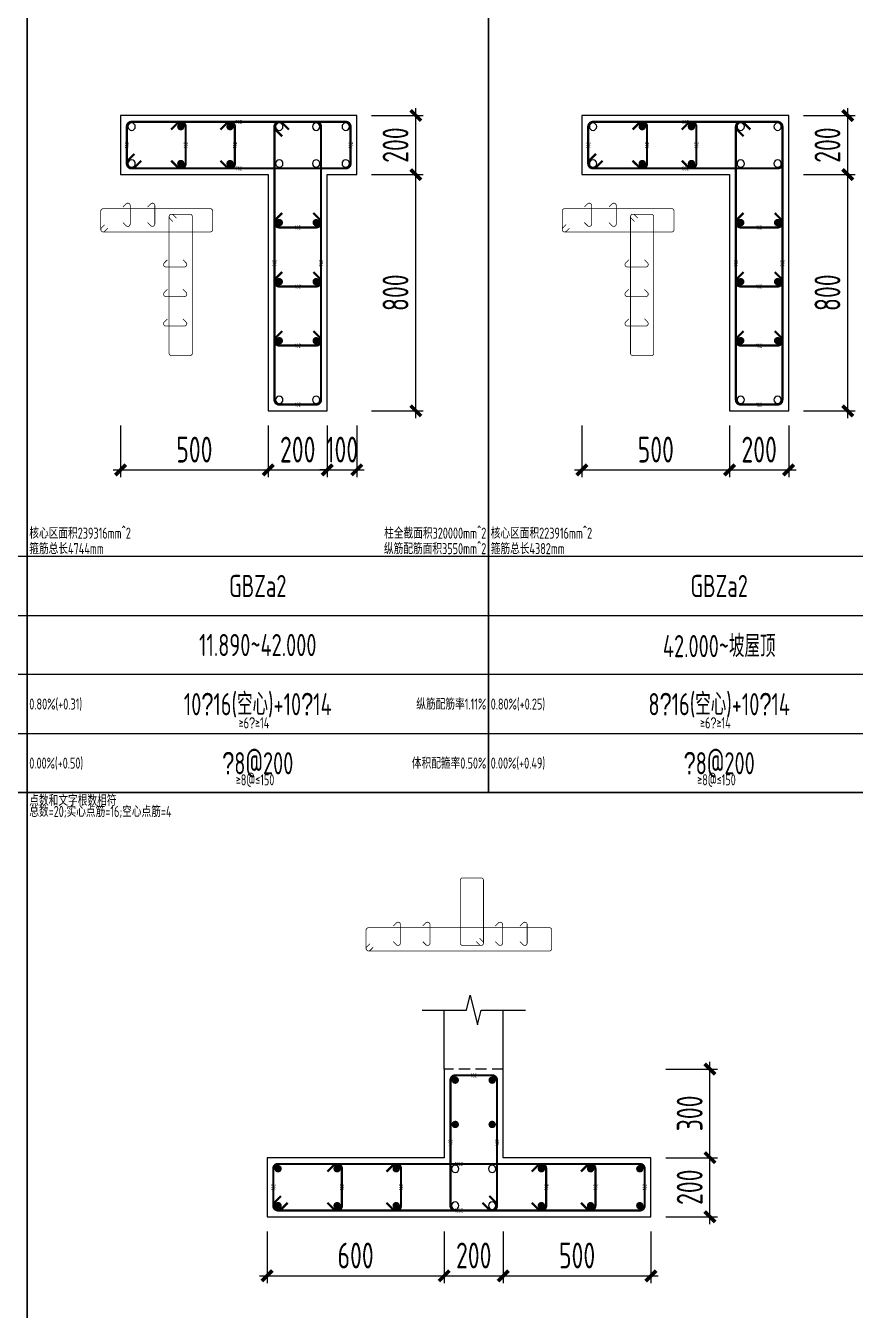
# Model space of a CAD drawing. Extents: x 154268 to 5133249, y -1832900 to 601179.
# Drawn here: x 603409 to 614646, y 505779 to 523181 of the extents above; entities that cross this region are included whole.
import ezdxf
from ezdxf.enums import TextEntityAlignment as Align

# ---------------------------------------------------------------- set-up
doc = ezdxf.new("R2010")
doc.units = 0
doc.header["$LTSCALE"] = 1000
doc.linetypes.add('DASHED', pattern=[0.75, 0.5, -0.25])
for name, color, linetype in [('TAB', 7, 'Continuous'), ('TAB_TEXT', 7, 'Continuous'), ('THIN', 7, 'Continuous'), ('WALL_DE', 7, 'Continuous'), ('WCOL_DE', 7, 'Continuous'), ('WCOL_DE_DIM', 3, 'Continuous'), ('WCOL_DE_REIND', 1, 'Continuous'), ('WCOL_DE_REINL', 1, 'Continuous')]:
    doc.layers.add(name, color=color, linetype=linetype)
doc.layers.add('墙柱箍筋长度', color=3, linetype='Continuous', plot=False)
doc.layers.add('墙柱配筋校核数据', color=34, linetype='Continuous', plot=False)
doc.styles.add('TSSD_Dimension', font='tssdeng.shx', dxfattribs={"width": 0.7, "bigfont": 'Hztxt.shx'})
doc.styles.add('TSSD_Label', font='tssdeng.shx', dxfattribs={"width": 0.7, "bigfont": 'hztxt.shx'})
doc.styles.add('tssd_rein', font='tssdeng.shx', dxfattribs={"width": 0.7, "bigfont": 'hztxt.shx'})
doc.dimstyles.new('TSSD_25_100_WCOLU_DIM', dxfattribs={"dimtxt": 350, "dimasz": 100, "dimexe": 100, "dimexo": 200, "dimgap": 100, "dimtad": 1, "dimdec": 0, "dimlfac": 0.25, "dimzin": 0, "dimdsep": 46, "dimtxsty": 'TSSD_Dimension', "dimblk": 'ARCHTICK', "dimcen": 0, "dimdle": 100, "dimclrt": 7, "dimadec": 0, "dimazin": 0, "dimtfac": 1, "dimtdec": 0, "dimtix": 1, "dimtmove": 2, "dimatfit": 3, "dimfxl": 1, "dimtolj": 1, "dimtzin": 0, "dimarcsym": 0})

# ---------------------------------------------------------------- blocks, each defined once
blk = doc.blocks.new('_ArchTick')
at = {"color": 0, "linetype": 'ByBlock', "const_width": 0.5}
blk.add_lwpolyline([(-0.71, -0.71), (0.71, 0.71)], dxfattribs=at)
blk = doc.blocks.new('*D3466')
at = {"layer": 'Defpoints', "color": 0, "transparency": 16777216}
for p in [(607894, 521163), (608694, 521163), (607894, 517963)]:
    blk.add_point(p, dxfattribs=at)
at = {"layer": 'WCOL_DE_DIM', "color": 0, "lineweight": -2, "transparency": 16777216}
for p, q in [((608694, 517863), (608694, 521263)), ((608094, 521163), (608794, 521163)), ((608094, 517963), (608794, 517963))]:
    blk.add_line(p, q, dxfattribs=at)
at = {"layer": 'WCOL_DE_DIM', "color": 0, "lineweight": -2, "transparency": 16777216, "xscale": 100, "yscale": 100, "zscale": 100}
for p, rotation in [((608694, 521163), 90), ((608694, 517963), 270)]:
    blk.add_blockref('_ArchTick', p, dxfattribs=dict(at, rotation=rotation))
at = {"layer": 'WCOL_DE_DIM', "color": 7, "transparency": 16777216, "insert": (608419, 519563), "char_height": 350, "attachment_point": 5, "rotation": 90, "style": 'TSSD_Dimension'}
blk.add_mtext('\\A1;800', dxfattribs=at)
blk = doc.blocks.new('*D3467')
at = {"layer": 'Defpoints', "color": 0, "transparency": 16777216}
for p in [(607894, 521963), (608694, 521963), (607894, 521163)]:
    blk.add_point(p, dxfattribs=at)
at = {"layer": 'WCOL_DE_DIM', "color": 0, "lineweight": -2, "transparency": 16777216}
for p, q in [((608694, 521063), (608694, 522063)), ((608094, 521963), (608794, 521963)), ((608094, 521163), (608794, 521163))]:
    blk.add_line(p, q, dxfattribs=at)
at = {"layer": 'WCOL_DE_DIM', "color": 0, "lineweight": -2, "transparency": 16777216, "xscale": 100, "yscale": 100, "zscale": 100}
for p, rotation in [((608694, 521963), 90), ((608694, 521163), 270)]:
    blk.add_blockref('_ArchTick', p, dxfattribs=dict(at, rotation=rotation))
at = {"layer": 'WCOL_DE_DIM', "color": 7, "transparency": 16777216, "insert": (608419, 521563), "char_height": 350, "attachment_point": 5, "rotation": 90, "style": 'TSSD_Dimension'}
blk.add_mtext('\\A1;200', dxfattribs=at)
blk = doc.blocks.new('*D3468')
at = {"layer": 'Defpoints', "color": 0, "transparency": 16777216}
for p in [(604694, 517963), (606694, 517963), (606694, 517163)]:
    blk.add_point(p, dxfattribs=at)
at = {"layer": 'WCOL_DE_DIM', "color": 0, "lineweight": -2, "transparency": 16777216}
for p, q in [((604694, 517763), (604694, 517063)), ((606694, 517763), (606694, 517063)), ((604594, 517163), (606794, 517163))]:
    blk.add_line(p, q, dxfattribs=at)
at = {"layer": 'WCOL_DE_DIM', "color": 0, "lineweight": -2, "transparency": 16777216, "xscale": 100, "yscale": 100, "zscale": 100, "rotation": 180}
blk.add_blockref('_ArchTick', (604694, 517163), dxfattribs=at)
at = {"layer": 'WCOL_DE_DIM', "color": 0, "lineweight": -2, "transparency": 16777216, "xscale": 100, "yscale": 100, "zscale": 100}
blk.add_blockref('_ArchTick', (606694, 517163), dxfattribs=at)
at = {"layer": 'WCOL_DE_DIM', "color": 7, "transparency": 16777216, "insert": (605694, 517438), "char_height": 350, "attachment_point": 5, "style": 'TSSD_Dimension'}
blk.add_mtext('\\A1;500', dxfattribs=at)
blk = doc.blocks.new('*D3469')
at = {"layer": 'Defpoints', "color": 0, "transparency": 16777216}
for p in [(606694, 517963), (607494, 517963), (607494, 517163)]:
    blk.add_point(p, dxfattribs=at)
at = {"layer": 'WCOL_DE_DIM', "color": 0, "lineweight": -2, "transparency": 16777216}
for p, q in [((606694, 517763), (606694, 517063)), ((607494, 517763), (607494, 517063)), ((606594, 517163), (607594, 517163))]:
    blk.add_line(p, q, dxfattribs=at)
at = {"layer": 'WCOL_DE_DIM', "color": 0, "lineweight": -2, "transparency": 16777216, "xscale": 100, "yscale": 100, "zscale": 100, "rotation": 180}
blk.add_blockref('_ArchTick', (606694, 517163), dxfattribs=at)
at = {"layer": 'WCOL_DE_DIM', "color": 0, "lineweight": -2, "transparency": 16777216, "xscale": 100, "yscale": 100, "zscale": 100}
blk.add_blockref('_ArchTick', (607494, 517163), dxfattribs=at)
at = {"layer": 'WCOL_DE_DIM', "color": 7, "transparency": 16777216, "insert": (607094, 517438), "char_height": 350, "attachment_point": 5, "style": 'TSSD_Dimension'}
blk.add_mtext('\\A1;200', dxfattribs=at)
blk = doc.blocks.new('*D3470')
at = {"layer": 'Defpoints', "color": 0, "transparency": 16777216}
for p in [(607494, 517963), (607894, 517963), (607894, 517163)]:
    blk.add_point(p, dxfattribs=at)
at = {"layer": 'WCOL_DE_DIM', "color": 0, "lineweight": -2, "transparency": 16777216}
for p, q in [((607494, 517763), (607494, 517063)), ((607894, 517763), (607894, 517063)), ((607494, 517163), (607394, 517163)), ((607494, 517163), (607894, 517163)), ((607894, 517163), (607994, 517163))]:
    blk.add_line(p, q, dxfattribs=at)
at = {"layer": 'WCOL_DE_DIM', "color": 0, "lineweight": -2, "transparency": 16777216, "xscale": 100, "yscale": 100, "zscale": 100}
blk.add_blockref('_ArchTick', (607494, 517163), dxfattribs=at)
at = {"layer": 'WCOL_DE_DIM', "color": 0, "lineweight": -2, "transparency": 16777216, "xscale": 100, "yscale": 100, "zscale": 100, "rotation": 180}
blk.add_blockref('_ArchTick', (607894, 517163), dxfattribs=at)
at = {"layer": 'WCOL_DE_DIM', "color": 7, "transparency": 16777216, "insert": (607694, 517438), "char_height": 350, "attachment_point": 5, "style": 'TSSD_Dimension'}
blk.add_mtext('\\A1;100', dxfattribs=at)
blk = doc.blocks.new('*D3575')
at = {"layer": 'Defpoints', "color": 0, "transparency": 16777216}
for p in [(611878, 507846), (612678, 507846), (611878, 507046)]:
    blk.add_point(p, dxfattribs=at)
at = {"layer": 'WCOL_DE_DIM', "color": 0, "lineweight": -2, "transparency": 16777216}
for p, q in [((612078, 507846), (612778, 507846)), ((612678, 506946), (612678, 507946)), ((612078, 507046), (612778, 507046))]:
    blk.add_line(p, q, dxfattribs=at)
at = {"layer": 'WCOL_DE_DIM', "color": 0, "lineweight": -2, "transparency": 16777216, "xscale": 100, "yscale": 100, "zscale": 100}
for p, rotation in [((612678, 507846), 90), ((612678, 507046), 270)]:
    blk.add_blockref('_ArchTick', p, dxfattribs=dict(at, rotation=rotation))
at = {"layer": 'WCOL_DE_DIM', "color": 7, "transparency": 16777216, "insert": (612403, 507446), "char_height": 350, "attachment_point": 5, "rotation": 90, "style": 'TSSD_Dimension'}
blk.add_mtext('\\A1;200', dxfattribs=at)
blk = doc.blocks.new('*D3576')
at = {"layer": 'Defpoints', "color": 0, "transparency": 16777216}
for p in [(611878, 509046), (612678, 509046), (611878, 507846)]:
    blk.add_point(p, dxfattribs=at)
at = {"layer": 'WCOL_DE_DIM', "color": 0, "lineweight": -2, "transparency": 16777216}
for p, q in [((612078, 509046), (612778, 509046)), ((612678, 507746), (612678, 509146)), ((612078, 507846), (612778, 507846))]:
    blk.add_line(p, q, dxfattribs=at)
at = {"layer": 'WCOL_DE_DIM', "color": 0, "lineweight": -2, "transparency": 16777216, "xscale": 100, "yscale": 100, "zscale": 100}
for p, rotation in [((612678, 509046), 90), ((612678, 507846), 270)]:
    blk.add_blockref('_ArchTick', p, dxfattribs=dict(at, rotation=rotation))
at = {"layer": 'WCOL_DE_DIM', "color": 7, "transparency": 16777216, "insert": (612403, 508446), "char_height": 350, "attachment_point": 5, "rotation": 90, "style": 'TSSD_Dimension'}
blk.add_mtext('\\A1;300', dxfattribs=at)
blk = doc.blocks.new('*D3577')
at = {"layer": 'Defpoints', "color": 0, "transparency": 16777216}
for p in [(606678, 507046), (609078, 507046), (609078, 506246)]:
    blk.add_point(p, dxfattribs=at)
at = {"layer": 'WCOL_DE_DIM', "color": 0, "lineweight": -2, "transparency": 16777216}
for p, q in [((606678, 506846), (606678, 506146)), ((609078, 506846), (609078, 506146)), ((606578, 506246), (609178, 506246))]:
    blk.add_line(p, q, dxfattribs=at)
at = {"layer": 'WCOL_DE_DIM', "color": 0, "lineweight": -2, "transparency": 16777216, "xscale": 100, "yscale": 100, "zscale": 100, "rotation": 180}
blk.add_blockref('_ArchTick', (606678, 506246), dxfattribs=at)
at = {"layer": 'WCOL_DE_DIM', "color": 0, "lineweight": -2, "transparency": 16777216, "xscale": 100, "yscale": 100, "zscale": 100}
blk.add_blockref('_ArchTick', (609078, 506246), dxfattribs=at)
at = {"layer": 'WCOL_DE_DIM', "color": 7, "transparency": 16777216, "insert": (607878, 506521), "char_height": 350, "attachment_point": 5, "style": 'TSSD_Dimension'}
blk.add_mtext('\\A1;600', dxfattribs=at)
blk = doc.blocks.new('*D3578')
at = {"layer": 'Defpoints', "color": 0, "transparency": 16777216}
for p in [(609078, 507046), (609878, 507046), (609878, 506246)]:
    blk.add_point(p, dxfattribs=at)
at = {"layer": 'WCOL_DE_DIM', "color": 0, "lineweight": -2, "transparency": 16777216}
for p, q in [((609078, 506846), (609078, 506146)), ((609878, 506846), (609878, 506146)), ((608978, 506246), (609978, 506246))]:
    blk.add_line(p, q, dxfattribs=at)
at = {"layer": 'WCOL_DE_DIM', "color": 0, "lineweight": -2, "transparency": 16777216, "xscale": 100, "yscale": 100, "zscale": 100, "rotation": 180}
blk.add_blockref('_ArchTick', (609078, 506246), dxfattribs=at)
at = {"layer": 'WCOL_DE_DIM', "color": 0, "lineweight": -2, "transparency": 16777216, "xscale": 100, "yscale": 100, "zscale": 100}
blk.add_blockref('_ArchTick', (609878, 506246), dxfattribs=at)
at = {"layer": 'WCOL_DE_DIM', "color": 7, "transparency": 16777216, "insert": (609478, 506521), "char_height": 350, "attachment_point": 5, "style": 'TSSD_Dimension'}
blk.add_mtext('\\A1;200', dxfattribs=at)
blk = doc.blocks.new('*D3579')
at = {"layer": 'Defpoints', "color": 0, "transparency": 16777216}
for p in [(609878, 507046), (611878, 507046), (611878, 506246)]:
    blk.add_point(p, dxfattribs=at)
at = {"layer": 'WCOL_DE_DIM', "color": 0, "lineweight": -2, "transparency": 16777216}
for p, q in [((609878, 506846), (609878, 506146)), ((611878, 506846), (611878, 506146)), ((609778, 506246), (611978, 506246))]:
    blk.add_line(p, q, dxfattribs=at)
at = {"layer": 'WCOL_DE_DIM', "color": 0, "lineweight": -2, "transparency": 16777216, "xscale": 100, "yscale": 100, "zscale": 100, "rotation": 180}
blk.add_blockref('_ArchTick', (609878, 506246), dxfattribs=at)
at = {"layer": 'WCOL_DE_DIM', "color": 0, "lineweight": -2, "transparency": 16777216, "xscale": 100, "yscale": 100, "zscale": 100}
blk.add_blockref('_ArchTick', (611878, 506246), dxfattribs=at)
at = {"layer": 'WCOL_DE_DIM', "color": 7, "transparency": 16777216, "insert": (610878, 506521), "char_height": 350, "attachment_point": 5, "style": 'TSSD_Dimension'}
blk.add_mtext('\\A1;500', dxfattribs=at)
blk = doc.blocks.new('*D6865')
at = {"layer": 'Defpoints', "color": 0, "transparency": 16777216}
for p in [(613744, 521163), (614544, 521163), (613744, 517963)]:
    blk.add_point(p, dxfattribs=at)
at = {"layer": 'WCOL_DE_DIM', "color": 0, "lineweight": -2, "transparency": 16777216}
for p, q in [((614544, 517863), (614544, 521263)), ((613944, 521163), (614644, 521163)), ((613944, 517963), (614644, 517963))]:
    blk.add_line(p, q, dxfattribs=at)
at = {"layer": 'WCOL_DE_DIM', "color": 0, "lineweight": -2, "transparency": 16777216, "xscale": 100, "yscale": 100, "zscale": 100}
for p, rotation in [((614544, 521163), 90), ((614544, 517963), 270)]:
    blk.add_blockref('_ArchTick', p, dxfattribs=dict(at, rotation=rotation))
at = {"layer": 'WCOL_DE_DIM', "color": 7, "transparency": 16777216, "insert": (614269, 519563), "char_height": 350, "attachment_point": 5, "rotation": 90, "style": 'TSSD_Dimension'}
blk.add_mtext('\\A1;800', dxfattribs=at)
blk = doc.blocks.new('*D6866')
at = {"layer": 'Defpoints', "color": 0, "transparency": 16777216}
for p in [(613744, 521963), (614544, 521963), (613744, 521163)]:
    blk.add_point(p, dxfattribs=at)
at = {"layer": 'WCOL_DE_DIM', "color": 0, "lineweight": -2, "transparency": 16777216}
for p, q in [((614544, 521063), (614544, 522063)), ((613944, 521963), (614644, 521963)), ((613944, 521163), (614644, 521163))]:
    blk.add_line(p, q, dxfattribs=at)
at = {"layer": 'WCOL_DE_DIM', "color": 0, "lineweight": -2, "transparency": 16777216, "xscale": 100, "yscale": 100, "zscale": 100}
for p, rotation in [((614544, 521963), 90), ((614544, 521163), 270)]:
    blk.add_blockref('_ArchTick', p, dxfattribs=dict(at, rotation=rotation))
at = {"layer": 'WCOL_DE_DIM', "color": 7, "transparency": 16777216, "insert": (614269, 521563), "char_height": 350, "attachment_point": 5, "rotation": 90, "style": 'TSSD_Dimension'}
blk.add_mtext('\\A1;200', dxfattribs=at)
blk = doc.blocks.new('*D6867')
at = {"layer": 'Defpoints', "color": 0, "transparency": 16777216}
for p in [(610944, 517963), (612944, 517963), (612944, 517163)]:
    blk.add_point(p, dxfattribs=at)
at = {"layer": 'WCOL_DE_DIM', "color": 0, "lineweight": -2, "transparency": 16777216}
for p, q in [((610944, 517763), (610944, 517063)), ((612944, 517763), (612944, 517063)), ((610844, 517163), (613044, 517163))]:
    blk.add_line(p, q, dxfattribs=at)
at = {"layer": 'WCOL_DE_DIM', "color": 0, "lineweight": -2, "transparency": 16777216, "xscale": 100, "yscale": 100, "zscale": 100, "rotation": 180}
blk.add_blockref('_ArchTick', (610944, 517163), dxfattribs=at)
at = {"layer": 'WCOL_DE_DIM', "color": 0, "lineweight": -2, "transparency": 16777216, "xscale": 100, "yscale": 100, "zscale": 100}
blk.add_blockref('_ArchTick', (612944, 517163), dxfattribs=at)
at = {"layer": 'WCOL_DE_DIM', "color": 7, "transparency": 16777216, "insert": (611944, 517438), "char_height": 350, "attachment_point": 5, "style": 'TSSD_Dimension'}
blk.add_mtext('\\A1;500', dxfattribs=at)
blk = doc.blocks.new('*D6868')
at = {"layer": 'Defpoints', "color": 0, "transparency": 16777216}
for p in [(612944, 517963), (613744, 517963), (613744, 517163)]:
    blk.add_point(p, dxfattribs=at)
at = {"layer": 'WCOL_DE_DIM', "color": 0, "lineweight": -2, "transparency": 16777216}
for p, q in [((612944, 517763), (612944, 517063)), ((613744, 517763), (613744, 517063)), ((612844, 517163), (613844, 517163))]:
    blk.add_line(p, q, dxfattribs=at)
at = {"layer": 'WCOL_DE_DIM', "color": 0, "lineweight": -2, "transparency": 16777216, "xscale": 100, "yscale": 100, "zscale": 100, "rotation": 180}
blk.add_blockref('_ArchTick', (612944, 517163), dxfattribs=at)
at = {"layer": 'WCOL_DE_DIM', "color": 0, "lineweight": -2, "transparency": 16777216, "xscale": 100, "yscale": 100, "zscale": 100}
blk.add_blockref('_ArchTick', (613744, 517163), dxfattribs=at)
at = {"layer": 'WCOL_DE_DIM', "color": 7, "transparency": 16777216, "insert": (613344, 517438), "char_height": 350, "attachment_point": 5, "style": 'TSSD_Dimension'}
blk.add_mtext('\\A1;200', dxfattribs=at)

msp = doc.modelspace()

# ---------------------------------------------------------------- linework, layer by layer
at = {"layer": 'TAB'}
for points in [[(597177.7, 512791.3), (603427.7, 512791.3), (603427.7, 523791.3), (597177.7, 523791.3), (597177.7, 512791.3), (597177.7, 513591.3), (603427.7, 513591.3), (603427.7, 514391.3), (597177.7, 514391.3), (597177.7, 515191.3), (603427.7, 515191.3), (603427.7, 515991.3), (597177.7, 515991.3)], [(603427.7, 512791.3), (609677.7, 512791.3), (609677.7, 523791.3), (603427.7, 523791.3), (603427.7, 512791.3), (603427.7, 513591.3), (609677.7, 513591.3), (609677.7, 514391.3), (603427.7, 514391.3), (603427.7, 515191.3), (609677.7, 515191.3), (609677.7, 515991.3), (603427.7, 515991.3)], [(609677.7, 512791.3), (615927.7, 512791.3), (615927.7, 523791.3), (609677.7, 523791.3), (609677.7, 512791.3), (609677.7, 513591.3), (615927.7, 513591.3), (615927.7, 514391.3), (609677.7, 514391.3), (609677.7, 515191.3), (615927.7, 515191.3), (615927.7, 515991.3), (609677.7, 515991.3)], [(590927.7, 501791.3), (603427.7, 501791.3), (603427.7, 512791.3), (590927.7, 512791.3), (590927.7, 501791.3), (590927.7, 502591.3), (603427.7, 502591.3), (603427.7, 503391.3), (590927.7, 503391.3), (590927.7, 504191.3), (603427.7, 504191.3), (603427.7, 504991.3), (590927.7, 504991.3)], [(603427.7, 501791.3), (615927.7, 501791.3), (615927.7, 512791.3), (603427.7, 512791.3), (603427.7, 501791.3), (603427.7, 502591.3), (615927.7, 502591.3), (615927.7, 503391.3), (603427.7, 503391.3), (603427.7, 504191.3), (615927.7, 504191.3), (615927.7, 504991.3), (603427.7, 504991.3)]]:
    msp.add_lwpolyline(points, dxfattribs=at)
at = {"layer": 'THIN'}
msp.add_lwpolyline([(608777.7, 509846.3), (609377.7, 509846.3), (609427.7, 510046.3), (609527.7, 509646.3), (609577.7, 509846.3), (610177.7, 509846.3)], dxfattribs=at)
at = {"layer": 'WALL_DE'}
for p, q in [((609077.7, 509046.3), (609077.7, 509846.3)), ((609877.7, 509046.3), (609877.7, 509846.3)), ((609077.7, 509046.3), (609077.7, 507846.3)), ((609877.7, 507846.3), (609877.7, 509046.3)), ((609077.7, 507846.3), (606677.7, 507846.3)), ((606677.7, 507846.3), (606677.7, 507046.3)), ((611877.7, 507846.3), (609877.7, 507846.3)), ((611877.7, 507046.3), (611877.7, 507846.3)), ((606677.7, 507046.3), (611877.7, 507046.3))]:
    msp.add_line(p, q, dxfattribs=at)
at = {"layer": 'WCOL_DE'}
for points in [[(606694, 521162.8), (606694, 517962.8), (607494, 517962.8), (607494, 521162.8), (607894, 521162.8), (607894, 521962.8), (604694, 521962.8), (604694, 521162.8)], [(612944, 521162.8), (612944, 517962.8), (613744, 517962.8), (613744, 521162.8), (613744, 521162.8), (613744, 521962.8), (610944, 521962.8), (610944, 521162.8)]]:
    msp.add_lwpolyline(points, close=True, dxfattribs=at)
at = {"layer": 'WCOL_DE', "linetype": 'DASHED', "ltscale": 0.3}
msp.add_lwpolyline([(606677.7, 507046.3), (611877.7, 507046.3), (611877.7, 507846.3), (609877.7, 507846.3), (609877.7, 509046.3), (609077.7, 509046.3), (609077.7, 507846.3), (606677.7, 507846.3)], close=True, dxfattribs=at)
at = {"layer": 'WCOL_DE_REIND'}
for points in [[(604844, 521762.8, 1), (604844, 521862.8, 1), (604844, 521762.8, 1)], [(606844, 521762.8, 1), (606844, 521862.8, 1), (606844, 521762.8, 1)], [(607344, 521762.8, 1), (607344, 521862.8, 1), (607344, 521762.8, 1)], [(607744, 521762.8, 1), (607744, 521862.8, 1), (607744, 521762.8, 1)], [(611094, 521762.8, 1), (611094, 521862.8, 1), (611094, 521762.8, 1)], [(613094, 521762.8, 1), (613094, 521862.8, 1), (613094, 521762.8, 1)], [(613594, 521762.8, 1), (613594, 521862.8, 1), (613594, 521762.8, 1)], [(604844, 521262.8, 1), (604844, 521362.8, 1), (604844, 521262.8, 1)], [(606844, 521262.8, 1), (606844, 521362.8, 1), (606844, 521262.8, 1)], [(607344, 521262.8, 1), (607344, 521362.8, 1), (607344, 521262.8, 1)], [(607744, 521262.8, 1), (607744, 521362.8, 1), (607744, 521262.8, 1)], [(611094, 521262.8, 1), (611094, 521362.8, 1), (611094, 521262.8, 1)], [(613094, 521262.8, 1), (613094, 521362.8, 1), (613094, 521262.8, 1)], [(613594, 521262.8, 1), (613594, 521362.8, 1), (613594, 521262.8, 1)], [(606844, 518062.8, 1), (606844, 518162.8, 1), (606844, 518062.8, 1)], [(607344, 518062.8, 1), (607344, 518162.8, 1), (607344, 518062.8, 1)], [(613094, 518062.8, 1), (613094, 518162.8, 1), (613094, 518062.8, 1)], [(613594, 518062.8, 1), (613594, 518162.8, 1), (613594, 518062.8, 1)], [(609227.7, 507646.3, 1), (609227.7, 507746.3, 1), (609227.7, 507646.3, 1)], [(609727.7, 507646.3, 1), (609727.7, 507746.3, 1), (609727.7, 507646.3, 1)], [(609227.7, 507146.3, 1), (609227.7, 507246.3, 1), (609227.7, 507146.3, 1)], [(609727.7, 507146.3, 1), (609727.7, 507246.3, 1), (609727.7, 507146.3, 1)]]:
    msp.add_lwpolyline(points, format="xyb", dxfattribs=at)
at = {"layer": 'WCOL_DE_REIND', "const_width": 50}
for points in [[(605510.6, 521787.8, 1), (605510.6, 521837.8, 1), (605510.6, 521787.8, 1)], [(606177.3, 521787.8, 1), (606177.3, 521837.8, 1), (606177.3, 521787.8, 1)], [(611760.6, 521787.8, 1), (611760.6, 521837.8, 1), (611760.6, 521787.8, 1)], [(612427.3, 521787.8, 1), (612427.3, 521837.8, 1), (612427.3, 521787.8, 1)], [(605510.6, 521287.8, 1), (605510.6, 521337.8, 1), (605510.6, 521287.8, 1)], [(606177.3, 521287.8, 1), (606177.3, 521337.8, 1), (606177.3, 521287.8, 1)], [(611760.6, 521287.8, 1), (611760.6, 521337.8, 1), (611760.6, 521287.8, 1)], [(612427.3, 521287.8, 1), (612427.3, 521337.8, 1), (612427.3, 521287.8, 1)], [(606844, 520487.8, 1), (606844, 520537.8, 1), (606844, 520487.8, 1)], [(607344, 520487.8, 1), (607344, 520537.8, 1), (607344, 520487.8, 1)], [(613094, 520487.8, 1), (613094, 520537.8, 1), (613094, 520487.8, 1)], [(613594, 520487.8, 1), (613594, 520537.8, 1), (613594, 520487.8, 1)], [(606844, 519687.8, 1), (606844, 519737.8, 1), (606844, 519687.8, 1)], [(607344, 519687.8, 1), (607344, 519737.8, 1), (607344, 519687.8, 1)], [(613094, 519687.8, 1), (613094, 519737.8, 1), (613094, 519687.8, 1)], [(613594, 519687.8, 1), (613594, 519737.8, 1), (613594, 519687.8, 1)], [(606844, 518887.8, 1), (606844, 518937.8, 1), (606844, 518887.8, 1)], [(607344, 518887.8, 1), (607344, 518937.8, 1), (607344, 518887.8, 1)], [(613094, 518887.8, 1), (613094, 518937.8, 1), (613094, 518887.8, 1)], [(613594, 518887.8, 1), (613594, 518937.8, 1), (613594, 518887.8, 1)], [(609227.7, 508871.3, 1), (609227.7, 508921.3, 1), (609227.7, 508871.3, 1)], [(609727.7, 508871.3, 1), (609727.7, 508921.3, 1), (609727.7, 508871.3, 1)], [(609227.7, 508271.3, 1), (609227.7, 508321.3, 1), (609227.7, 508271.3, 1)], [(609727.7, 508271.3, 1), (609727.7, 508321.3, 1), (609727.7, 508271.3, 1)], [(606827.7, 507671.3, 1), (606827.7, 507721.3, 1), (606827.7, 507671.3, 1)], [(607627.7, 507671.3, 1), (607627.7, 507721.3, 1), (607627.7, 507671.3, 1)], [(608427.7, 507671.3, 1), (608427.7, 507721.3, 1), (608427.7, 507671.3, 1)], [(610394.4, 507671.3, 1), (610394.4, 507721.3, 1), (610394.4, 507671.3, 1)], [(611061, 507671.3, 1), (611061, 507721.3, 1), (611061, 507671.3, 1)], [(611727.7, 507671.3, 1), (611727.7, 507721.3, 1), (611727.7, 507671.3, 1)], [(606827.7, 507171.3, 1), (606827.7, 507221.3, 1), (606827.7, 507171.3, 1)], [(607627.7, 507171.3, 1), (607627.7, 507221.3, 1), (607627.7, 507171.3, 1)], [(608427.7, 507171.3, 1), (608427.7, 507221.3, 1), (608427.7, 507171.3, 1)], [(610394.4, 507171.3, 1), (610394.4, 507221.3, 1), (610394.4, 507171.3, 1)], [(611061, 507171.3, 1), (611061, 507221.3, 1), (611061, 507171.3, 1)], [(611727.7, 507171.3, 1), (611727.7, 507221.3, 1), (611727.7, 507171.3, 1)]]:
    msp.add_lwpolyline(points, format="xyb", dxfattribs=at)
at = {"layer": 'WCOL_DE_REINL'}
for points, const_width in [([(604974.8, 521351.6), (604889.9, 521266.8, -0.6681786), (604779, 521312.8), (604779, 521812.8, -0.4142136), (604844, 521877.8), (607744, 521877.8, -0.4142136), (607809, 521812.8), (607809, 521312.8, -0.4142136), (607744, 521247.8), (604844, 521247.8, -0.6681786), (604798, 521358.7), (604882.9, 521443.6)], 30), ([(606882.9, 521681.9), (606798, 521766.8, -0.6681786), (606844, 521877.8), (607344, 521877.8, -0.4142136), (607409, 521812.8), (607409, 518112.8, -0.4142136), (607344, 518047.8), (606844, 518047.8, -0.4142136), (606779, 518112.8), (606779, 521812.8, -0.6681786), (606889.9, 521858.7), (606974.8, 521773.9)], 30), ([(611224.8, 521351.6), (611139.9, 521266.8, -0.6681786), (611029, 521312.8), (611029, 521812.8, -0.4142136), (611094, 521877.8), (613594, 521877.8, -0.4142136), (613659, 521812.8), (613659, 521312.8, -0.4142136), (613594, 521247.8), (611094, 521247.8, -0.6681786), (611048, 521358.7), (611132.9, 521443.6)], 30), ([(613132.9, 521681.9), (613048, 521766.8, -0.6681786), (613094, 521877.8), (613594, 521877.8, -0.4142136), (613659, 521812.8), (613659, 518112.8, -0.4142136), (613594, 518047.8), (613094, 518047.8, -0.4142136), (613029, 518112.8), (613029, 521812.8, -0.6681786), (613139.9, 521858.7), (613224.8, 521773.9)], 30), ([(604524.3, 520438.5), (604481.9, 520396.1, -0.6681786), (604426.4, 520419), (604426.4, 520669, -0.4142136), (604458.9, 520701.5), (605908.9, 520701.5, -0.4142136), (605941.4, 520669), (605941.4, 520419, -0.4142136), (605908.9, 520386.5), (604458.9, 520386.5, -0.6681786), (604436, 520442), (604478.4, 520484.5)], 10), ([(604726.9, 520513.5), (604769.3, 520471.1, 0.6681786), (604824.8, 520494), (604824.8, 520744, 0.6681786), (604769.3, 520767), (604726.9, 520724.6)], 10), ([(605060.2, 520513.5), (605102.6, 520471.1, 0.6681786), (605158.1, 520494), (605158.1, 520744, 0.6681786), (605102.6, 520767), (605060.2, 520724.6)], 10), ([(610774.3, 520438.5), (610731.9, 520396.1, -0.6681786), (610676.4, 520419), (610676.4, 520669, -0.4142136), (610708.9, 520701.5), (612158.9, 520701.5, -0.4142136), (612191.4, 520669), (612191.4, 520419, -0.4142136), (612158.9, 520386.5), (610708.9, 520386.5, -0.6681786), (610686, 520442), (610728.4, 520484.5)], 10), ([(610976.9, 520513.5), (611019.3, 520471.1, 0.6681786), (611074.8, 520494), (611074.8, 520744, 0.6681786), (611019.3, 520767), (610976.9, 520724.6)], 10), ([(611310.2, 520513.5), (611352.6, 520471.1, 0.6681786), (611408.1, 520494), (611408.1, 520744, 0.6681786), (611352.6, 520767), (611310.2, 520724.6)], 10), ([(605403.4, 520528.6), (605361, 520571.1, -0.6681786), (605383.9, 520626.5), (605633.9, 520626.5, -0.4142136), (605666.4, 520594), (605666.4, 518744, -0.4142136), (605633.9, 518711.5), (605383.9, 518711.5, -0.4142136), (605351.4, 518744), (605351.4, 520594, -0.6681786), (605406.9, 520617), (605449.3, 520574.6)], 10), ([(611653.4, 520528.6), (611611, 520571.1, -0.6681786), (611633.9, 520626.5), (611883.9, 520626.5, -0.4142136), (611916.4, 520594), (611916.4, 518744, -0.4142136), (611883.9, 518711.5), (611633.9, 518711.5, -0.4142136), (611601.4, 518744), (611601.4, 520594, -0.6681786), (611656.9, 520617), (611699.3, 520574.6)], 10), ([(605328.4, 520009.5), (605286, 519967, 0.6681786), (605308.9, 519911.5), (605558.9, 519911.5, 0.6681786), (605581.9, 519967), (605539.5, 520009.5)], 10), ([(611578.4, 520009.5), (611536, 519967, 0.6681786), (611558.9, 519911.5), (611808.9, 519911.5, 0.6681786), (611831.9, 519967), (611789.5, 520009.5)], 10), ([(605328.4, 519609.5), (605286, 519567, 0.6681786), (605308.9, 519511.5), (605558.9, 519511.5, 0.6681786), (605581.9, 519567), (605539.5, 519609.5)], 10), ([(611578.4, 519609.5), (611536, 519567, 0.6681786), (611558.9, 519511.5), (611808.9, 519511.5, 0.6681786), (611831.9, 519567), (611789.5, 519609.5)], 10), ([(605328.4, 519209.5), (605286, 519167, 0.6681786), (605308.9, 519111.5), (605558.9, 519111.5, 0.6681786), (605581.9, 519167), (605539.5, 519209.5)], 10), ([(611578.4, 519209.5), (611536, 519167, 0.6681786), (611558.9, 519111.5), (611808.9, 519111.5, 0.6681786), (611831.9, 519167), (611789.5, 519209.5)], 10), ([(609558.3, 510819.2), (609600.7, 510776.8, -0.6681786), (609577.7, 510721.3), (609327.7, 510721.3, -0.4142136), (609295.2, 510753.8), (609295.2, 511603.8, -0.4142136), (609327.7, 511636.3), (609577.7, 511636.3, -0.4142136), (609610.2, 511603.8), (609610.2, 510753.8, -0.6681786), (609554.7, 510730.8), (609512.3, 510773.3)], 10), ([(608118.1, 510698.3), (608075.7, 510655.8, -0.6681786), (608020.2, 510678.8), (608020.2, 510928.8, -0.4142136), (608052.7, 510961.3), (610502.7, 510961.3, -0.4142136), (610535.2, 510928.8), (610535.2, 510678.8, -0.4142136), (610502.7, 510646.3), (608052.7, 510646.3, -0.6681786), (608029.7, 510701.8), (608072.1, 510744.2)], 10), ([(608387.3, 510773.3), (608429.7, 510730.8, 0.6681786), (608485.2, 510753.8), (608485.2, 511003.8, 0.6681786), (608429.7, 511026.8), (608387.3, 510984.4)], 10), ([(608787.3, 510773.3), (608829.7, 510730.8, 0.6681786), (608885.2, 510753.8), (608885.2, 511003.8, 0.6681786), (608829.7, 511026.8), (608787.3, 510984.4)], 10), ([(609770.6, 510773.3), (609813.1, 510730.8, 0.6681786), (609868.5, 510753.8), (609868.5, 511003.8, 0.6681786), (609813.1, 511026.8), (609770.6, 510984.4)], 10), ([(610104, 510773.3), (610146.4, 510730.8, 0.6681786), (610201.9, 510753.8), (610201.9, 511003.8, 0.6681786), (610146.4, 511026.8), (610104, 510984.4)], 10), ([(609688.8, 507327.1), (609773.7, 507242.3, -0.6681786), (609727.7, 507131.3), (609227.7, 507131.3, -0.4142136), (609162.7, 507196.3), (609162.7, 508896.3, -0.4142136), (609227.7, 508961.3), (609727.7, 508961.3, -0.4142136), (609792.7, 508896.3), (609792.7, 507196.3, -0.6681786), (609681.7, 507150.4), (609596.9, 507235.2)], 30), ([(606958.5, 507235.2), (606873.7, 507150.4, -0.6681786), (606762.7, 507196.3), (606762.7, 507696.3, -0.4142136), (606827.7, 507761.3), (611727.7, 507761.3, -0.4142136), (611792.7, 507696.3), (611792.7, 507196.3, -0.4142136), (611727.7, 507131.3), (606827.7, 507131.3, -0.6681786), (606781.7, 507242.3), (606866.6, 507327.1)], 30)]:
    msp.add_lwpolyline(points, format="xyb", dxfattribs=dict(at, const_width=const_width))
at = {"layer": 'WCOL_DE_REINL', "color": 6, "const_width": 30}
for points in [[(605379.8, 521351.6), (605464.7, 521266.8, 0.6681786), (605575.6, 521312.8), (605575.6, 521812.8, 0.6681786), (605464.7, 521858.7), (605379.8, 521773.9)], [(606046.5, 521351.6), (606131.3, 521266.8, 0.6681786), (606242.3, 521312.8), (606242.3, 521812.8, 0.6681786), (606131.3, 521858.7), (606046.5, 521773.9)], [(611629.8, 521351.6), (611714.7, 521266.8, 0.6681786), (611825.6, 521312.8), (611825.6, 521812.8, 0.6681786), (611714.7, 521858.7), (611629.8, 521773.9)], [(612296.5, 521351.6), (612381.3, 521266.8, 0.6681786), (612492.3, 521312.8), (612492.3, 521812.8, 0.6681786), (612381.3, 521858.7), (612296.5, 521773.9)], [(606882.9, 520643.6), (606798, 520558.7, 0.6681786), (606844, 520447.8), (607344, 520447.8, 0.6681786), (607389.9, 520558.7), (607305.1, 520643.6)], [(613132.9, 520643.6), (613048, 520558.7, 0.6681786), (613094, 520447.8), (613594, 520447.8, 0.6681786), (613639.9, 520558.7), (613555.1, 520643.6)], [(606882.9, 519843.6), (606798, 519758.7, 0.6681786), (606844, 519647.8), (607344, 519647.8, 0.6681786), (607389.9, 519758.7), (607305.1, 519843.6)], [(613132.9, 519843.6), (613048, 519758.7, 0.6681786), (613094, 519647.8), (613594, 519647.8, 0.6681786), (613639.9, 519758.7), (613555.1, 519843.6)], [(606882.9, 519043.6), (606798, 518958.7, 0.6681786), (606844, 518847.8), (607344, 518847.8, 0.6681786), (607389.9, 518958.7), (607305.1, 519043.6)], [(613132.9, 519043.6), (613048, 518958.7, 0.6681786), (613094, 518847.8), (613594, 518847.8, 0.6681786), (613639.9, 518958.7), (613555.1, 519043.6)], [(607496.9, 507235.2), (607581.7, 507150.4, 0.6681786), (607692.7, 507196.3), (607692.7, 507696.3, 0.6681786), (607581.7, 507742.3), (607496.9, 507657.4)], [(608296.9, 507235.2), (608381.7, 507150.4, 0.6681786), (608492.7, 507196.3), (608492.7, 507696.3, 0.6681786), (608381.7, 507742.3), (608296.9, 507657.4)], [(610263.6, 507235.2), (610348.4, 507150.4, 0.6681786), (610459.4, 507196.3), (610459.4, 507696.3, 0.6681786), (610348.4, 507742.3), (610263.6, 507657.4)], [(610930.2, 507235.2), (611015.1, 507150.4, 0.6681786), (611126, 507196.3), (611126, 507696.3, 0.6681786), (611015.1, 507742.3), (610930.2, 507657.4)]]:
    msp.add_lwpolyline(points, format="xyb", dxfattribs=at)

# ---------------------------------------------------------------- texts
at = {"layer": 'TAB_TEXT', "style": 'TSSD_Label', "width": 0.7}
for s, p in [('GBZa2', (606552.7, 515591.3)), ('GBZa2', (612802.7, 515591.3)), ('11.890~42.000', (606552.7, 514791.3)), ('42.000~坡屋顶', (612802.7, 514791.3)), ('10\ue53216(空心)+10\ue53214', (606552.7, 513991.3)), ('8\ue53216(空心)+10\ue53214', (612802.7, 513991.3)), ('\ue5328@200', (606552.7, 513191.3)), ('\ue5328@200', (612802.7, 513191.3))]:
    msp.add_text(s, height=300, dxfattribs=at).set_placement(p, align=Align.MIDDLE)
at = {"layer": '墙柱箍筋长度', "style": 'tssd_rein', "width": 0.7}
for s, p in [('762', (606294, 521877.8)), ('662', (612344, 521877.8)), ('762', (606294, 521247.8)), ('662', (612344, 521247.8)), ('162', (607094, 520447.8)), ('162', (613344, 520447.8)), ('162', (607094, 519647.8)), ('162', (613344, 519647.8)), ('162', (607094, 518847.8)), ('162', (613344, 518847.8)), ('162', (607094, 518047.8)), ('162', (613344, 518047.8)), ('162', (609477.7, 508961.3)), ('1262', (609277.7, 507761.3)), ('1262', (609277.7, 507131.3))]:
    msp.add_text(s, height=54, dxfattribs=at).set_placement(p, align=Align.MIDDLE_CENTER)
for s, p in [('162', (604779, 521562.8)), ('162', (605575.6, 521562.8)), ('162', (606242.3, 521562.8)), ('162', (607809, 521562.8)), ('162', (611029, 521562.8)), ('162', (611825.6, 521562.8)), ('162', (612492.3, 521562.8)), ('962', (606779, 519962.8)), ('962', (607409, 519962.8)), ('962', (613029, 519962.8)), ('962', (613659, 519962.8)), ('462', (609162.7, 508046.3)), ('462', (609792.7, 508046.3)), ('162', (606762.7, 507446.3)), ('162', (607692.7, 507446.3)), ('162', (608492.7, 507446.3)), ('162', (610459.4, 507446.3)), ('162', (611126, 507446.3)), ('162', (611792.7, 507446.3))]:
    msp.add_text(s, height=54, rotation=90, dxfattribs=at).set_placement(p, align=Align.MIDDLE_CENTER)
at = {"layer": '墙柱配筋校核数据', "style": 'tssd_rein', "width": 0.7}
for s, p in [('核心区面积239316mm^ 2', (603457.7, 516306.3)), ('核心区面积223916mm^ 2', (609707.7, 516306.3)), ('箍筋总长4744mm', (603457.7, 516096.3)), ('箍筋总长4382mm', (609707.7, 516096.3)), ('0.80%(+0.31)', (603457.7, 513991.3)), ('0.80%(+0.25)', (609707.7, 513991.3)), ('0.00%(+0.50)', (603457.7, 513191.3)), ('0.00%(+0.49)', (609707.7, 513191.3)), ('点数和文字根数相符', (603457.7, 512686.3)), ('总数=20;实心点筋=16;空心点筋=4', (603457.7, 512536.3))]:
    msp.add_text(s, height=150, dxfattribs=at).set_placement(p, align=Align.MIDDLE_LEFT)
for s, p in [('柱全截面积320000mm^ 2', (609647.7, 516306.3)), ('纵筋配筋面积3550mm^ 2', (609647.7, 516096.3)), ('纵筋配筋率1.11%', (609647.7, 513991.3)), ('体积配箍率0.50%', (609647.7, 513191.3))]:
    msp.add_text(s, height=150, dxfattribs=at).set_placement(p, align=Align.MIDDLE_RIGHT)
at = {"layer": '墙柱配筋校核数据', "color": 34, "style": 'tssd_rein', "width": 0.7}
for p in [(606293.1, 513661.3), (612543.1, 513661.3)]:
    msp.add_text('≥6\ue532≥14', height=150, dxfattribs=at).set_placement(p)
at = {"layer": '墙柱配筋校核数据', "color": 1, "style": 'tssd_rein', "width": 0.7}
for p in [(606254.8, 512890.2), (612504.8, 512890.2)]:
    msp.add_text('≥8@≤150', height=150, dxfattribs=at).set_placement(p)

# ---------------------------------------------------------------- dimensions: what is measured, and where the dimension line sits
at = {"layer": 'WCOL_DE_DIM'}
for base, p1, p2, picture, middle in [((608694, 521962.8), (607894, 521162.8), (607894, 521962.8), '*D3467', (608419, 521562.8)), ((614544, 521962.8), (613744, 521162.8), (613744, 521962.8), '*D6866', (614269, 521562.8)), ((608694, 521162.8), (607894, 517962.8), (607894, 521162.8), '*D3466', (608419, 519562.8)), ((614544, 521162.8), (613744, 517962.8), (613744, 521162.8), '*D6865', (614269, 519562.8)), ((612677.7, 509046.3), (611877.7, 507846.3), (611877.7, 509046.3), '*D3576', (612402.7, 508446.3)), ((612677.7, 507846.3), (611877.7, 507046.3), (611877.7, 507846.3), '*D3575', (612402.7, 507446.3))]:
    dim = msp.add_linear_dim(base=base, p1=p1, p2=p2, angle=90, dimstyle='TSSD_25_100_WCOLU_DIM', dxfattribs=at)
    dim.commit()
    dim.dimension.update_dxf_attribs({"geometry": picture, "text_midpoint": middle})
for base, p1, p2, picture, middle in [((606694, 517162.8), (604694, 517962.8), (606694, 517962.8), '*D3468', (605694, 517437.8)), ((607494, 517162.8), (606694, 517962.8), (607494, 517962.8), '*D3469', (607094, 517437.8)), ((607894, 517162.8), (607494, 517962.8), (607894, 517962.8), '*D3470', (607694, 517437.8)), ((612944, 517162.8), (610944, 517962.8), (612944, 517962.8), '*D6867', (611944, 517437.8)), ((613744, 517162.8), (612944, 517962.8), (613744, 517962.8), '*D6868', (613344, 517437.8)), ((609077.7, 506246.3), (606677.7, 507046.3), (609077.7, 507046.3), '*D3577', (607877.7, 506521.3)), ((609877.7, 506246.3), (609077.7, 507046.3), (609877.7, 507046.3), '*D3578', (609477.7, 506521.3)), ((611877.7, 506246.3), (609877.7, 507046.3), (611877.7, 507046.3), '*D3579', (610877.7, 506521.3))]:
    dim = msp.add_linear_dim(base=base, p1=p1, p2=p2, dimstyle='TSSD_25_100_WCOLU_DIM', dxfattribs=at)
    dim.commit()
    dim.dimension.update_dxf_attribs({"geometry": picture, "text_midpoint": middle})

doc.saveas('drawing.dxf')
